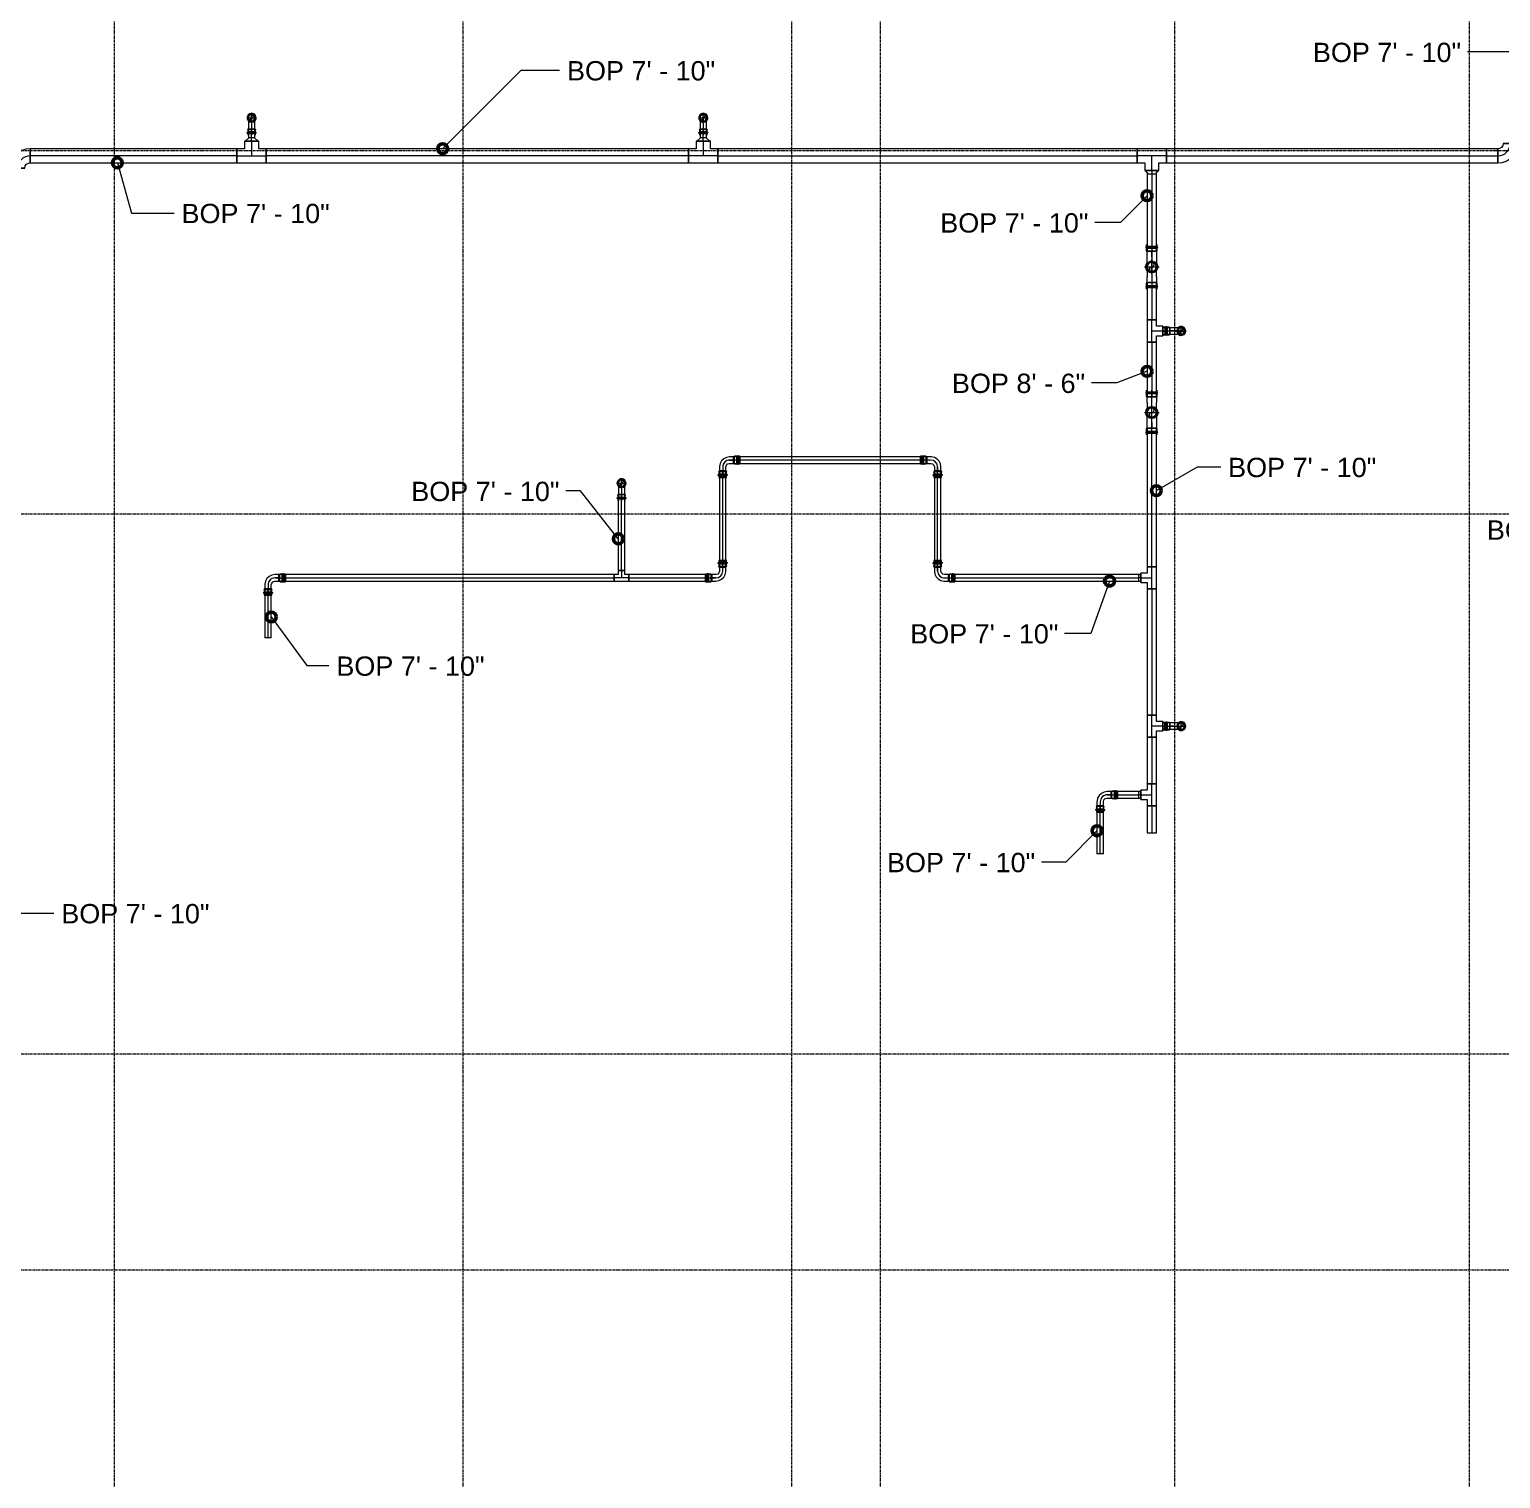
# Model space of a CAD drawing. Header units: inches. Extents: x -3679 to 241, y -496 to 1784.
# Drawn here: x -3029.3 to -2729.6, y 2.5 to 297.7 of the extents above; entities that cross this region are included whole.
import ezdxf

# ---------------------------------------------------------------- set-up
doc = ezdxf.new("R2010")
doc.units = ezdxf.units.IN
doc.header["$MEASUREMENT"] = 0
doc.linetypes.add('Grid Line', pattern=[0.875, 0.5, -0.125, 0.125, -0.125])
for name, color, linetype, lineweight in [('G-ANNO-DIMS', 251, 'Continuous', 9), ('P-PIPE', 1, 'Continuous', 9), ('P-PIPE-CNTR', 1, 'Continuous', 9), ('S-GRID', 8, 'Continuous', 9)]:
    doc.layers.add(name, color=color, linetype=linetype, lineweight=lineweight)
doc.styles.add('Arial', font='arial.ttf', dxfattribs={"height": 3.934132})

# ---------------------------------------------------------------- blocks, each defined once
blk = doc.blocks.new('Victaulic-VicPress316-Elbow 90-45deg Style P568_P571 - Standard-V2-FIFTH LEVEL')
at = {"layer": 'P-PIPE'}
for p, q in [((-1934.31, 162.63), (-1934.64, 162.63)), ((-1933.35, 162.52), (-1934.64, 162.52)), ((-1934.64, 161.86), (-1934.64, 161.86)), ((-1934.64, 161.86), (-1934.64, 161.86)), ((-1934.64, 161.86), (-1934.64, 161.86)), ((-1934.64, 161.86), (-1934.64, 161.86)), ((-1934.31, 161.86), (-1934.31, 161.86)), ((-1934.31, 161.86), (-1934.31, 161.86)), ((-1933.56, 162.63), (-1934.02, 162.63)), ((-1934.02, 161.86), (-1934.02, 161.86)), ((-1934.02, 161.86), (-1934.02, 161.86)), ((-1932.52, 162.52), (-1933.45, 162.52)), ((-1933.45, 162.52), (-1933.45, 161.86)), ((-1933.45, 161.86), (-1933.45, 162.52)), ((-1933.45, 161.86), (-1933.45, 161.21)), ((-1933.45, 161.21), (-1933.45, 161.86)), ((-1932.52, 161.86), (-1933.45, 161.86)), ((-1933.35, 161.86), (-1933.35, 161.86)), ((-1933.35, 161.86), (-1933.35, 161.86)), ((-1932.52, 161.86), (-1931.12, 161.86)), ((-1931.12, 161.86), (-1931.12, 161.86)), ((-1934.64, 161.21), (-1933.35, 161.21)), ((-1934.64, 161.1), (-1934.31, 161.1)), ((-1934.02, 161.1), (-1933.56, 161.1)), ((-1933.45, 161.21), (-1932.52, 161.21))]:
    blk.add_line(p, q, dxfattribs=at)
at = {"layer": 'P-PIPE', "flags": 128}
for points in [[(-1934.31, 162.63), (-1934.24, 162.75), (-1934.1, 162.76), (-1934.02, 162.65), (-1934.02, 162.63)], [(-1934.31, 162.63), (-1934.31, 162.54), (-1934.31, 162.29), (-1934.31, 161.93), (-1934.31, 161.86)], [(-1934.31, 161.86), (-1934.31, 162.23), (-1934.31, 162.51), (-1934.31, 162.63), (-1934.31, 162.63)], [(-1934.31, 161.1), (-1934.31, 161.19), (-1934.31, 161.44), (-1934.31, 161.8), (-1934.31, 161.86)], [(-1934.31, 161.86), (-1934.31, 161.5), (-1934.31, 161.22), (-1934.31, 161.1), (-1934.31, 161.1)], [(-1934.02, 162.63), (-1934.02, 162.54), (-1934.02, 162.29), (-1934.02, 161.93), (-1934.02, 161.86)], [(-1934.02, 161.86), (-1934.02, 162.23), (-1934.02, 162.51), (-1934.02, 162.63), (-1934.02, 162.63)], [(-1934.02, 161.1), (-1934.02, 161.19), (-1934.02, 161.44), (-1934.02, 161.8), (-1934.02, 161.86)], [(-1934.02, 161.86), (-1934.02, 161.5), (-1934.02, 161.22), (-1934.02, 161.1), (-1934.02, 161.1)], [(-1933.56, 162.63), (-1933.36, 162.54), (-1933.35, 162.52)], [(-1931.12, 162.52), (-1931.22, 162.52), (-1931.48, 162.52), (-1931.89, 162.52), (-1932.37, 162.52), (-1932.52, 162.52)], [(-1930.21, 161.86), (-1930.31, 162.26), (-1930.56, 162.58), (-1930.93, 162.76), (-1931.34, 162.75), (-1931.71, 162.56), (-1931.96, 162.24), (-1932.04, 161.86)], [(-1932.04, 161.86), (-1931.94, 161.47), (-1931.69, 161.15), (-1931.32, 160.97), (-1930.91, 160.98), (-1930.54, 161.17), (-1930.29, 161.49), (-1930.21, 161.86)], [(-1930.36, 161.86), (-1930.45, 162.23), (-1930.7, 162.51), (-1931.06, 162.63), (-1931.43, 162.57), (-1931.73, 162.34), (-1931.88, 162), (-1931.89, 161.86)], [(-1931.89, 161.86), (-1931.8, 161.5), (-1931.55, 161.22), (-1931.19, 161.1), (-1930.82, 161.16), (-1930.52, 161.39), (-1930.37, 161.73), (-1930.36, 161.86)], [(-1934.02, 161.1), (-1934.08, 160.98), (-1934.22, 160.97), (-1934.31, 161.08), (-1934.31, 161.1)], [(-1933.35, 161.21), (-1933.54, 161.1), (-1933.56, 161.1)], [(-1932.52, 161.21), (-1932.02, 161.21), (-1931.59, 161.21), (-1931.28, 161.21), (-1931.13, 161.21), (-1931.12, 161.21)]]:
    blk.add_lwpolyline(points, dxfattribs=at)
at = {"layer": 'P-PIPE'}
for radius, start, end in [(0.766, 0, 180), (0.766, 0, 180), (0.766, 0, 180), (0.766, 180, 0), (0.766, 180, 0), (0.766, 180, 0), (0.657, 0, 180), (0.657, 0, 180), (0.657, 90, 180), (0.658, 180, 0), (0.658, 180, 0), (0.657, 180, 270), (0.658, 0, 90), (0.658, 270, 0)]:
    blk.add_arc((-1931.12, 161.86), radius, start, end, dxfattribs=at)
blk = doc.blocks.new('Victaulic-VicPress316-Elbow 90-45deg Style P568_P571 - Standard-523083-FIFTH LEVEL')
at = {"layer": 'P-PIPE'}
for p, q in [((-0.77, 3.52), (-0.77, 3.18)), ((0.77, 3.52), (-0.77, 3.52)), ((-0.77, 3.52), (0.77, 3.52)), ((-0.77, 3.18), (0.77, 3.18)), ((0.77, 3.18), (-0.77, 3.18)), ((-0.66, 3.52), (-0.66, 2.22)), ((-0.66, 3.52), (0.66, 3.52)), ((0.66, 3.52), (-0.66, 3.52)), ((0.66, 2.22), (0.66, 3.52)), ((0.77, 3.18), (0.77, 3.52)), ((-3.18, 0.77), (-3.52, 0.77)), ((-3.52, 0.77), (-3.52, -0.77)), ((-3.52, -0.77), (-3.52, 0.77)), ((-2.22, 0.66), (-3.52, 0.66)), ((-3.52, -0.66), (-3.52, 0.66)), ((-3.52, 0.66), (-3.52, -0.66)), ((-3.18, -0.77), (-3.18, 0.77)), ((-3.18, 0.77), (-3.18, -0.77)), ((-2.44, 0.77), (-2.89, 0.77)), ((-2.89, -0.77), (-2.89, 0.77)), ((-2.89, 0.77), (-2.89, -0.77)), ((-1.39, 0.66), (-2.33, 0.66)), ((-2.33, 0), (-2.33, 0.66)), ((-2.33, 0.66), (-2.33, 0)), ((-2.22, -0.66), (-2.22, 0.66)), ((-2.22, 0.66), (-2.22, -0.66)), ((-0.77, 2.89), (-0.77, 2.44)), ((-0.77, 2.89), (0.77, 2.89)), ((0.77, 2.89), (-0.77, 2.89)), ((-0.66, 2.33), (-0.66, 1.39)), ((0, 2.33), (-0.66, 2.33)), ((-0.66, 2.33), (0, 2.33)), ((-0.66, 2.22), (0.66, 2.22)), ((0.66, 2.22), (-0.66, 2.22)), ((0, 2.33), (0.66, 2.33)), ((0.66, 2.33), (0, 2.33)), ((0, 1.39), (0, 2.33)), ((0.66, 1.39), (0.66, 2.33)), ((0.77, 2.44), (0.77, 2.89)), ((-3.52, -0.66), (-2.22, -0.66)), ((-3.52, -0.77), (-3.18, -0.77)), ((-2.89, -0.77), (-2.44, -0.77)), ((-2.33, 0), (-2.33, -0.66)), ((-2.33, -0.66), (-2.33, 0)), ((-1.39, 0), (-2.33, 0)), ((-2.33, -0.66), (-1.39, -0.66))]:
    blk.add_line(p, q, dxfattribs=at)
at = {"layer": 'P-PIPE', "flags": 128}
for points in [[(-0.77, 2.89), (-0.89, 2.96), (-0.9, 3.1), (-0.79, 3.18), (-0.77, 3.18)], [(0.77, 3.18), (0.67, 3.18), (0.42, 3.18), (0.07, 3.18), (-0.3, 3.18), (-0.6, 3.18), (-0.75, 3.18), (-0.77, 3.18)], [(-0.77, 3.18), (-0.67, 3.18), (-0.42, 3.18), (-0.07, 3.18), (0.3, 3.18), (0.6, 3.18), (0.75, 3.18), (0.77, 3.18)], [(0.77, 3.18), (0.89, 3.11), (0.9, 2.98), (0.79, 2.89), (0.77, 2.89)], [(-3.18, 0.77), (-3.11, 0.89), (-2.98, 0.9), (-2.89, 0.79), (-2.89, 0.77)], [(-3.18, 0.77), (-3.18, 0.67), (-3.18, 0.42), (-3.18, 0.07), (-3.18, -0.3), (-3.18, -0.6), (-3.18, -0.75), (-3.18, -0.77)], [(-3.18, -0.77), (-3.18, -0.67), (-3.18, -0.42), (-3.18, -0.07), (-3.18, 0.3), (-3.18, 0.6), (-3.18, 0.75), (-3.18, 0.77)], [(-2.89, -0.77), (-2.89, -0.67), (-2.89, -0.42), (-2.89, -0.07), (-2.89, 0.3), (-2.89, 0.6), (-2.89, 0.75), (-2.89, 0.77)], [(-2.89, 0.77), (-2.89, 0.67), (-2.89, 0.42), (-2.89, 0.07), (-2.89, -0.3), (-2.89, -0.6), (-2.89, -0.75), (-2.89, -0.77)], [(-2.44, 0.77), (-2.24, 0.68), (-2.22, 0.66)], [(-0.66, 1.39), (-0.75, 1.04), (-1, 0.77), (-1.35, 0.66), (-1.39, 0.66)], [(-1.39, -0.66), (-0.78, -0.56), (-0.23, -0.29), (0.22, 0.13), (0.53, 0.67), (0.65, 1.27), (0.66, 1.39)], [(-0.77, 2.89), (-0.67, 2.89), (-0.42, 2.89), (-0.07, 2.89), (0.3, 2.89), (0.6, 2.89), (0.75, 2.89), (0.77, 2.89)], [(0.77, 2.89), (0.67, 2.89), (0.42, 2.89), (0.07, 2.89), (-0.3, 2.89), (-0.6, 2.89), (-0.75, 2.89), (-0.77, 2.89)], [(-0.66, 2.22), (-0.77, 2.41), (-0.77, 2.44)], [(0.77, 2.44), (0.68, 2.24), (0.66, 2.22)], [(-2.89, -0.77), (-2.96, -0.89), (-3.1, -0.9), (-3.18, -0.79), (-3.18, -0.77)], [(-2.22, -0.66), (-2.41, -0.77), (-2.44, -0.77)]]:
    blk.add_lwpolyline(points, dxfattribs=at)
at = {"layer": 'P-PIPE'}
blk.add_arc((-1.39, 1.39), 1.39, 270, 0, dxfattribs=at)
blk = doc.blocks.new('Victaulic-VicPress316-Elbow 90-45deg Style P568_P571 - Standard-V1-FIFTH LEVEL')
at = {"layer": 'P-PIPE'}
for p, q in [((-2327.12, 161.86), (-2327.12, 161.86)), ((-2327.12, 161.86), (-2325.73, 161.86)), ((-2324.79, 162.52), (-2325.73, 162.52)), ((-2325.73, 161.86), (-2324.79, 161.86)), ((-2323.6, 162.52), (-2324.9, 162.52)), ((-2324.9, 161.86), (-2324.9, 161.86)), ((-2324.9, 161.86), (-2324.9, 161.86)), ((-2324.79, 162.52), (-2324.79, 161.86)), ((-2324.79, 161.86), (-2324.79, 162.52)), ((-2324.79, 161.86), (-2324.79, 161.21)), ((-2324.79, 161.21), (-2324.79, 161.86)), ((-2324.23, 162.63), (-2324.69, 162.63)), ((-2324.23, 161.86), (-2324.23, 161.86)), ((-2324.23, 161.86), (-2324.23, 161.86)), ((-2323.6, 162.63), (-2323.94, 162.63)), ((-2323.94, 161.86), (-2323.94, 161.86)), ((-2323.94, 161.86), (-2323.94, 161.86)), ((-2323.6, 161.86), (-2323.6, 161.86)), ((-2323.6, 161.86), (-2323.6, 161.86)), ((-2323.6, 161.86), (-2323.6, 161.86)), ((-2323.6, 161.86), (-2323.6, 161.86)), ((-2325.73, 161.21), (-2324.79, 161.21)), ((-2324.9, 161.21), (-2323.6, 161.21)), ((-2324.69, 161.1), (-2324.23, 161.1)), ((-2323.94, 161.1), (-2323.6, 161.1))]:
    blk.add_line(p, q, dxfattribs=at)
at = {"layer": 'P-PIPE', "flags": 128}
for points in [[(-2326.21, 161.86), (-2326.31, 162.26), (-2326.56, 162.58), (-2326.93, 162.76), (-2327.34, 162.75), (-2327.71, 162.56), (-2327.96, 162.24), (-2328.04, 161.86)], [(-2328.04, 161.86), (-2327.94, 161.47), (-2327.69, 161.15), (-2327.32, 160.97), (-2326.91, 160.98), (-2326.54, 161.17), (-2326.29, 161.49), (-2326.21, 161.86)], [(-2326.36, 161.86), (-2326.45, 162.23), (-2326.7, 162.51), (-2327.06, 162.63), (-2327.43, 162.57), (-2327.73, 162.34), (-2327.88, 162), (-2327.89, 161.86)], [(-2327.89, 161.86), (-2327.8, 161.5), (-2327.55, 161.22), (-2327.19, 161.1), (-2326.82, 161.16), (-2326.52, 161.39), (-2326.37, 161.73), (-2326.36, 161.86)], [(-2325.73, 162.52), (-2326.23, 162.52), (-2326.66, 162.52), (-2326.97, 162.52), (-2327.12, 162.52), (-2327.12, 162.52)], [(-2324.9, 162.52), (-2324.71, 162.63), (-2324.69, 162.63)], [(-2324.23, 162.63), (-2324.17, 162.75), (-2324.03, 162.76), (-2323.94, 162.65), (-2323.94, 162.63)], [(-2324.23, 162.63), (-2324.23, 162.54), (-2324.23, 162.29), (-2324.23, 161.93), (-2324.23, 161.86)], [(-2324.23, 161.86), (-2324.23, 162.23), (-2324.23, 162.51), (-2324.23, 162.63), (-2324.23, 162.63)], [(-2324.23, 161.1), (-2324.23, 161.19), (-2324.23, 161.44), (-2324.23, 161.8), (-2324.23, 161.86)], [(-2324.23, 161.86), (-2324.23, 161.5), (-2324.23, 161.22), (-2324.23, 161.1), (-2324.23, 161.1)], [(-2323.94, 162.63), (-2323.94, 162.54), (-2323.94, 162.29), (-2323.94, 161.93), (-2323.94, 161.86)], [(-2323.94, 161.86), (-2323.94, 162.23), (-2323.94, 162.51), (-2323.94, 162.63), (-2323.94, 162.63)], [(-2323.94, 161.1), (-2323.94, 161.19), (-2323.94, 161.44), (-2323.94, 161.8), (-2323.94, 161.86)], [(-2323.94, 161.86), (-2323.94, 161.5), (-2323.94, 161.22), (-2323.94, 161.1), (-2323.94, 161.1)], [(-2327.12, 161.21), (-2327.03, 161.21), (-2326.77, 161.21), (-2326.36, 161.21), (-2325.88, 161.21), (-2325.73, 161.21)], [(-2324.69, 161.1), (-2324.89, 161.19), (-2324.9, 161.21)], [(-2323.94, 161.1), (-2324.01, 160.98), (-2324.15, 160.97), (-2324.23, 161.08), (-2324.23, 161.1)]]:
    blk.add_lwpolyline(points, dxfattribs=at)
at = {"layer": 'P-PIPE'}
for radius, start, end in [(0.767, 0, 180), (0.767, 0, 180), (0.767, 0, 180), (0.767, 180, 360), (0.767, 180, 0), (0.767, 180, 0), (0.657, 360, 180), (0.657, 0, 180), (0.657, 90, 180), (0.658, 180, 0), (0.658, 180, 0), (0.657, 180, 270), (0.658, 0, 90), (0.658, 270, 0)]:
    blk.add_arc((-2327.12, 161.86), radius, start, end, dxfattribs=at)
blk = doc.blocks.new('Elbow - Welded - Generic - Standard-1127339-FIFTH LEVEL')
at = {"layer": 'P-PIPE'}
for p, q in [((-2.52, -1.44), (-2.52, 1.44)), ((-2.52, 1.44), (-2.52, -1.44)), ((1.44, 2.52), (-1.44, 2.52)), ((-1.44, 2.52), (1.44, 2.52))]:
    blk.add_line(p, q, dxfattribs=at)
at = {"layer": 'P-PIPE', "flags": 128}
for points in [[(-1.44, 2.52), (-1.53, 2.08), (-1.79, 1.72), (-2.18, 1.49), (-2.52, 1.44)], [(-2.52, -1.44), (-1.67, -1.34), (-0.85, -1.07), (-0.12, -0.62), (0.51, -0.03), (0.99, 0.68), (1.3, 1.48), (1.43, 2.33), (1.44, 2.52)]]:
    blk.add_lwpolyline(points, dxfattribs=at)
blk = doc.blocks.new('Victaulic-VicPress316-Elbow 90-45deg Style P568_P571 - Standard-V10-FIFTH LEVEL')
at = {"layer": 'P-PIPE'}
for p, q in [((-3076, 591), (-3076, 591)), ((-3073.99, 591), (-3076, 591)), ((-3072.82, 591.95), (-3073.99, 591.95)), ((-3073.99, 591), (-3072.82, 591)), ((-3071.45, 591.95), (-3072.93, 591.95)), ((-3072.93, 591), (-3072.93, 591)), ((-3072.93, 591), (-3072.93, 591)), ((-3072.82, 591), (-3072.82, 591.95)), ((-3072.82, 591.95), (-3072.82, 591)), ((-3072.82, 590.05), (-3072.82, 591)), ((-3072.82, 591), (-3072.82, 590.05)), ((-3072.16, 592.06), (-3072.71, 592.06)), ((-3072.16, 591), (-3072.16, 591)), ((-3072.16, 591), (-3072.16, 591)), ((-3071.45, 592.06), (-3071.83, 592.06)), ((-3071.83, 591), (-3071.83, 591)), ((-3071.83, 591), (-3071.83, 591)), ((-3071.45, 591), (-3071.45, 591)), ((-3071.45, 591), (-3071.45, 591)), ((-3071.45, 591), (-3071.45, 591)), ((-3071.45, 591), (-3071.45, 591)), ((-3073.99, 590.05), (-3072.82, 590.05)), ((-3072.93, 590.05), (-3071.45, 590.05)), ((-3072.71, 589.94), (-3072.16, 589.94)), ((-3071.83, 589.94), (-3071.45, 589.94))]:
    blk.add_line(p, q, dxfattribs=at)
at = {"layer": 'P-PIPE', "flags": 128}
for points in [[(-3074.78, 591), (-3074.87, 591.47), (-3075.14, 591.86), (-3075.53, 592.13), (-3076, 592.22), (-3076.46, 592.13), (-3076.86, 591.87), (-3077.13, 591.48), (-3077.23, 591.01), (-3077.23, 591)], [(-3077.23, 591), (-3077.13, 590.53), (-3076.87, 590.14), (-3076.48, 589.87), (-3076.01, 589.78), (-3075.54, 589.87), (-3075.14, 590.13), (-3074.88, 590.52), (-3074.78, 590.99), (-3074.78, 591)], [(-3074.94, 591), (-3075.04, 591.43), (-3075.3, 591.79), (-3075.68, 592.01), (-3076.12, 592.05), (-3076.54, 591.91), (-3076.87, 591.61), (-3077.04, 591.21), (-3077.06, 591)], [(-3077.06, 591), (-3076.97, 590.57), (-3076.71, 590.21), (-3076.32, 589.99), (-3075.88, 589.95), (-3075.46, 590.09), (-3075.14, 590.39), (-3074.96, 590.79), (-3074.94, 591)], [(-3073.99, 591.95), (-3074.59, 591.95), (-3075.14, 591.95), (-3075.59, 591.95), (-3075.88, 591.95), (-3076, 591.95), (-3076, 591.95)], [(-3072.93, 591.95), (-3072.74, 592.06), (-3072.71, 592.06)], [(-3072.16, 592.06), (-3072.08, 592.2), (-3071.92, 592.21), (-3071.83, 592.08), (-3071.83, 592.06)], [(-3072.16, 592.06), (-3072.16, 591.97), (-3072.16, 591.71), (-3072.16, 591.32), (-3072.16, 591)], [(-3072.16, 591), (-3072.16, 591.43), (-3072.16, 591.79), (-3072.16, 592.01), (-3072.16, 592.06)], [(-3072.16, 589.94), (-3072.16, 590.03), (-3072.16, 590.29), (-3072.16, 590.68), (-3072.16, 591)], [(-3072.16, 591), (-3072.16, 590.57), (-3072.16, 590.21), (-3072.16, 589.99), (-3072.16, 589.94)], [(-3071.83, 592.06), (-3071.83, 591.97), (-3071.83, 591.71), (-3071.83, 591.32), (-3071.83, 591)], [(-3071.83, 591), (-3071.83, 591.43), (-3071.83, 591.79), (-3071.83, 592.01), (-3071.83, 592.06)], [(-3071.83, 589.94), (-3071.83, 590.03), (-3071.83, 590.29), (-3071.83, 590.68), (-3071.83, 591)], [(-3071.83, 591), (-3071.83, 590.57), (-3071.83, 590.21), (-3071.83, 589.99), (-3071.83, 589.94)], [(-3076, 590.05), (-3075.91, 590.05), (-3075.64, 590.05), (-3075.22, 590.05), (-3074.68, 590.05), (-3074.08, 590.05), (-3073.99, 590.05)], [(-3072.71, 589.94), (-3072.92, 590.03), (-3072.93, 590.05)], [(-3071.83, 589.94), (-3071.9, 589.8), (-3072.06, 589.79), (-3072.16, 589.92), (-3072.16, 589.94)]]:
    blk.add_lwpolyline(points, dxfattribs=at)
at = {"layer": 'P-PIPE'}
for radius, start, end in [(1.06, 0, 180), (1.06, 0, 180), (1.06, 0, 180), (1.06, 180, 0), (1.06, 180, 0), (1.06, 180, 0), (0.95, 0, 180), (0.95, 0, 180), (0.95, 90, 180), (0.95, 180, 0), (0.95, 180, 0), (0.95, 180, 270), (0.95, 0, 90), (0.95, 270, 0)]:
    blk.add_arc((-3076, 591), radius, start, end, dxfattribs=at)
blk = doc.blocks.new('Victaulic-VicPress316-Elbow 90-45deg Style P568_P571 - Standard-V11-FIFTH LEVEL')
at = {"layer": 'P-PIPE'}
for p, q in [((-3077.06, 595.55), (-3077.06, 595.17)), ((-3077.06, 594.85), (-3077.06, 594.29)), ((-3076.95, 595.55), (-3076.95, 594.07)), ((-3076.95, 594.18), (-3076.95, 593.02)), ((-3076, 594.18), (-3076.95, 594.18)), ((-3076.95, 594.18), (-3076, 594.18)), ((-3076, 595.55), (-3076, 595.55)), ((-3076, 595.55), (-3076, 595.55)), ((-3076, 595.55), (-3076, 595.55)), ((-3076, 595.55), (-3076, 595.55)), ((-3076, 595.17), (-3076, 595.17)), ((-3076, 595.17), (-3076, 595.17)), ((-3076, 594.85), (-3076, 594.85)), ((-3076, 594.85), (-3076, 594.85)), ((-3075.05, 594.18), (-3076, 594.18)), ((-3076, 594.18), (-3075.05, 594.18)), ((-3076, 593.02), (-3076, 594.18)), ((-3076, 594.07), (-3076, 594.07)), ((-3076, 594.07), (-3076, 594.07)), ((-3075.05, 594.07), (-3075.05, 595.55)), ((-3075.05, 593.02), (-3075.05, 594.18)), ((-3074.94, 595.17), (-3074.94, 595.55)), ((-3074.94, 594.29), (-3074.94, 594.85)), ((-3076, 591), (-3076, 593.02)), ((-3076, 591), (-3076, 591))]:
    blk.add_line(p, q, dxfattribs=at)
at = {"layer": 'P-PIPE', "flags": 128}
for points in [[(-3077.06, 594.85), (-3077.2, 594.92), (-3077.21, 595.08), (-3077.09, 595.17), (-3077.06, 595.17)], [(-3077.06, 595.17), (-3076.97, 595.17), (-3076.71, 595.17), (-3076.32, 595.17), (-3076, 595.17)], [(-3076, 595.17), (-3076.44, 595.17), (-3076.79, 595.17), (-3077.01, 595.17), (-3077.06, 595.17)], [(-3077.06, 594.85), (-3076.97, 594.85), (-3076.71, 594.85), (-3076.32, 594.85), (-3076, 594.85)], [(-3076, 594.85), (-3076.44, 594.85), (-3076.79, 594.85), (-3077.01, 594.85), (-3077.06, 594.85)], [(-3076.95, 594.07), (-3077.06, 594.26), (-3077.06, 594.29)], [(-3074.94, 595.17), (-3075.04, 595.17), (-3075.3, 595.17), (-3075.68, 595.17), (-3076, 595.17)], [(-3076, 595.17), (-3075.57, 595.17), (-3075.21, 595.17), (-3074.99, 595.17), (-3074.94, 595.17)], [(-3074.94, 594.85), (-3075.04, 594.85), (-3075.3, 594.85), (-3075.68, 594.85), (-3076, 594.85)], [(-3076, 594.85), (-3075.57, 594.85), (-3075.21, 594.85), (-3074.99, 594.85), (-3074.94, 594.85)], [(-3074.94, 594.29), (-3075.03, 594.09), (-3075.05, 594.07)], [(-3074.94, 595.17), (-3074.81, 595.1), (-3074.79, 594.94), (-3074.92, 594.85), (-3074.94, 594.85)], [(-3076, 592.22), (-3076.47, 592.13), (-3076.87, 591.87), (-3077.13, 591.47), (-3077.23, 591.01), (-3077.14, 590.54), (-3076.87, 590.14), (-3076.48, 589.87), (-3076.02, 589.78), (-3076, 589.78)], [(-3076.95, 591), (-3076.95, 591.09), (-3076.95, 591.36), (-3076.95, 591.79), (-3076.95, 592.32), (-3076.95, 592.92), (-3076.95, 593.02)], [(-3076.95, 591), (-3076.86, 591.41), (-3076.6, 591.74), (-3076.23, 591.92), (-3076, 591.95)], [(-3076, 590.05), (-3076.41, 590.14), (-3076.74, 590.4), (-3076.93, 590.78), (-3076.95, 591)], [(-3076, 589.78), (-3075.54, 589.87), (-3075.14, 590.13), (-3074.87, 590.53), (-3074.78, 590.99), (-3074.87, 591.46), (-3075.13, 591.86), (-3075.53, 592.13), (-3075.99, 592.22), (-3076, 592.22)], [(-3076, 591.95), (-3075.59, 591.86), (-3075.27, 591.6), (-3075.08, 591.22), (-3075.05, 591)], [(-3075.05, 591), (-3075.15, 590.59), (-3075.4, 590.26), (-3075.78, 590.08), (-3076, 590.05)], [(-3075.05, 593.02), (-3075.05, 592.41), (-3075.05, 591.86), (-3075.05, 591.42), (-3075.05, 591.12), (-3075.05, 591), (-3075.05, 591)]]:
    blk.add_lwpolyline(points, dxfattribs=at)
at = {"layer": 'P-PIPE'}
for radius, start, end in [(1.06, 90, 270), (1.06, 90, 270), (1.06, 90, 270), (0.95, 90, 270), (0.95, 90, 270), (0.95, 90, 180), (0.95, 180, 270), (1.06, 270, 90), (1.06, 270, 90), (1.06, 270, 90), (0.95, 270, 90), (0.95, 270, 90), (0.95, 0, 90), (0.95, 270, 0)]:
    blk.add_arc((-3076, 591), radius, start, end, dxfattribs=at)

msp = doc.modelspace()

# ---------------------------------------------------------------- linework, layer by layer
at = {"layer": 'G-ANNO-DIMS'}
for p, q in [((-2724.84, 293.16), (-2736.36, 293.16)), ((-2945.1, 273.44), (-2929.12, 289.42)), ((-2929.12, 289.42), (-2921.26, 289.42)), ((-3011.35, 270.56), (-3008.46, 260.34)), ((-2801.6, 263.86), (-2807.04, 258.42)), ((-3008.46, 260.34), (-2999.78, 260.34)), ((-2807.04, 258.42), (-2812.27, 258.42)), ((-2801.6, 228.09), (-2807.75, 225.74)), ((-2807.75, 225.74), (-2812.93, 225.74)), ((-2799.7, 203.79), (-2791.36, 208.6)), ((-2791.36, 208.6), (-2786.6, 208.6)), ((-2917.01, 203.72), (-2920.02, 203.72)), ((-2909.31, 193.96), (-2917.01, 203.72)), ((-2809.25, 185.34), (-2813.03, 174.7)), ((-2979.99, 178.04), (-2972.75, 168.12)), ((-2813.03, 174.7), (-2818.39, 174.7)), ((-2972.75, 168.12), (-2968.24, 168.12)), ((-2811.81, 134.48), (-2818.18, 128.11)), ((-2818.18, 128.11), (-2823.12, 128.11)), ((-3033.21, 117.69), (-3024.27, 117.69))]:
    msp.add_line(p, q, dxfattribs=at)
at = {"layer": 'G-ANNO-DIMS', "lineweight": 50}
for centre in [(-2945.1, 273.44), (-3011.35, 270.56), (-2801.6, 263.86), (-2801.6, 228.09), (-2799.7, 203.79), (-2909.31, 193.96), (-2809.25, 185.34), (-2979.99, 178.04), (-2811.81, 134.48)]:
    msp.add_circle(centre, 1, dxfattribs=at)
at = {"layer": 'P-PIPE'}
for p, q in [((-2984.66, 277.41), (-2984.66, 275.65)), ((-2983.34, 277.41), (-2984.66, 277.41)), ((-2983.34, 275.65), (-2983.34, 277.41)), ((-2892.66, 277.41), (-2892.66, 275.65)), ((-2891.34, 277.41), (-2892.66, 277.41)), ((-2891.34, 275.65), (-2891.34, 277.41)), ((-2986.99, 273.44), (-3029.11, 273.44)), ((-3029.11, 273.44), (-3029.11, 270.56)), ((-2986.99, 273.44), (-2986.99, 270.56)), ((-2985.44, 273.44), (-2986.99, 273.44)), ((-2986.99, 273.44), (-2986.99, 270.56)), ((-2986.99, 270.56), (-2986.99, 273.44)), ((-2985.44, 274.99), (-2985.44, 273.44)), ((-2985.44, 274.99), (-2982.56, 274.99)), ((-2982.56, 274.99), (-2985.44, 274.99)), ((-2984.56, 275.65), (-2985.31, 274.99)), ((-2983.34, 275.65), (-2984.66, 275.65)), ((-2982.69, 274.99), (-2983.44, 275.65)), ((-2982.56, 273.44), (-2982.56, 274.99)), ((-2981.01, 273.44), (-2982.56, 273.44)), ((-2981.01, 273.44), (-2981.01, 270.56)), ((-2981.01, 270.56), (-2981.01, 273.44)), ((-2894.99, 273.44), (-2981.01, 273.44)), ((-2981.01, 273.44), (-2981.01, 270.56)), ((-2893.44, 273.44), (-2894.99, 273.44)), ((-2894.99, 273.44), (-2894.99, 270.56)), ((-2894.99, 270.56), (-2894.99, 273.44)), ((-2894.99, 273.44), (-2894.99, 270.56)), ((-2893.44, 274.99), (-2893.44, 273.44)), ((-2890.56, 274.99), (-2893.44, 274.99)), ((-2893.44, 274.99), (-2890.56, 274.99)), ((-2892.56, 275.65), (-2893.31, 274.99)), ((-2891.34, 275.65), (-2892.66, 275.65)), ((-2890.69, 274.99), (-2891.44, 275.65)), ((-2890.56, 273.44), (-2890.56, 274.99)), ((-2889.01, 273.44), (-2890.56, 273.44)), ((-2803.64, 273.44), (-2889.01, 273.44)), ((-2889.01, 270.56), (-2889.01, 273.44)), ((-2889.01, 273.44), (-2889.01, 270.56)), ((-2889.01, 270.56), (-2889.01, 273.44)), ((-2797.66, 273.44), (-2803.64, 273.44)), ((-2803.64, 270.56), (-2803.64, 273.44)), ((-2803.64, 273.44), (-2803.64, 270.56)), ((-2803.64, 270.56), (-2803.64, 273.44)), ((-2797.66, 270.56), (-2797.66, 273.44)), ((-2797.66, 273.44), (-2797.66, 270.56)), ((-2730.14, 273.44), (-2797.66, 273.44)), ((-2797.66, 270.56), (-2797.66, 273.44)), ((-2730.14, 270.56), (-2730.14, 273.44)), ((-3029.11, 270.56), (-2986.99, 270.56)), ((-2986.99, 270.56), (-2981.01, 270.56)), ((-2981.01, 270.56), (-2894.99, 270.56)), ((-2894.99, 270.56), (-2889.01, 270.56)), ((-2889.01, 270.56), (-2803.64, 270.56)), ((-2803.64, 270.56), (-2802.09, 270.56)), ((-2802.09, 270.56), (-2802.09, 269.01)), ((-2799.21, 270.56), (-2797.66, 270.56)), ((-2799.21, 269.01), (-2799.21, 270.56)), ((-2797.66, 270.56), (-2730.14, 270.56)), ((-2799.21, 269.01), (-2802.09, 269.01)), ((-2802.09, 269.01), (-2799.21, 269.01)), ((-2801.96, 269.01), (-2801.46, 268.35)), ((-2801.6, 268.35), (-2801.6, 252.54)), ((-2801.6, 268.35), (-2799.7, 268.35)), ((-2799.84, 268.35), (-2799.34, 269.01)), ((-2799.7, 252.54), (-2799.7, 268.35)), ((-2801.6, 252.54), (-2799.7, 252.54)), ((-2801.6, 246.18), (-2801.6, 238.55)), ((-2801.6, 246.18), (-2799.7, 246.18)), ((-2799.7, 238.55), (-2799.7, 246.18)), ((-2801.6, 238.55), (-2801.6, 234.06)), ((-2799.7, 238.55), (-2801.6, 238.55)), ((-2801.6, 238.55), (-2799.7, 238.55)), ((-2801.6, 238.55), (-2799.7, 238.55)), ((-2799.7, 237.26), (-2799.7, 238.55)), ((-2798.41, 237.26), (-2799.7, 237.26)), ((-2798.41, 235.35), (-2798.41, 237.26)), ((-2798.41, 237.26), (-2798.41, 235.35)), ((-2798, 236.87), (-2798.41, 237.12)), ((-2796.98, 236.96), (-2798, 236.96)), ((-2798, 236.96), (-2798, 235.65)), ((-2796.98, 236.96), (-2796.98, 235.65)), ((-2801.6, 234.06), (-2801.6, 222.87)), ((-2801.6, 234.06), (-2799.7, 234.06)), ((-2799.7, 234.06), (-2801.6, 234.06)), ((-2801.6, 234.06), (-2799.7, 234.06)), ((-2799.7, 234.06), (-2799.7, 235.35)), ((-2799.7, 235.35), (-2798.41, 235.35)), ((-2799.7, 222.87), (-2799.7, 234.06)), ((-2798.41, 235.49), (-2798, 235.74)), ((-2798, 235.65), (-2796.98, 235.65)), ((-2801.6, 222.87), (-2799.7, 222.87)), ((-2801.6, 216.51), (-2801.6, 188.24)), ((-2799.7, 216.51), (-2801.6, 216.51)), ((-2799.7, 188.24), (-2799.7, 216.51)), ((-2846.59, 210.66), (-2885.72, 210.66)), ((-2885.72, 210.66), (-2885.72, 209.34)), ((-2846.59, 210.66), (-2846.59, 209.34)), ((-2888.7, 207.67), (-2888.7, 188.33)), ((-2887.39, 207.67), (-2888.7, 207.67)), ((-2887.39, 188.33), (-2887.39, 207.67)), ((-2885.72, 209.34), (-2846.59, 209.34)), ((-2844.92, 207.67), (-2844.92, 188.33)), ((-2843.6, 207.67), (-2844.92, 207.67)), ((-2843.6, 188.33), (-2843.6, 207.67)), ((-2909.31, 202.97), (-2909.31, 187.5)), ((-2907.99, 202.97), (-2909.31, 202.97)), ((-2907.99, 187.5), (-2907.99, 202.97)), ((-2910.15, 186.66), (-2978.32, 186.66)), ((-2978.32, 185.34), (-2978.32, 186.66)), ((-2909.31, 186.66), (-2910.15, 186.66)), ((-2910.15, 186.66), (-2910.15, 185.34)), ((-2910.15, 185.34), (-2910.15, 186.66)), ((-2910.15, 185.34), (-2910.15, 186.66)), ((-2909.31, 187.5), (-2909.31, 186.66)), ((-2907.99, 187.5), (-2909.31, 187.5)), ((-2909.31, 187.5), (-2907.99, 187.5)), ((-2907.99, 187.5), (-2909.31, 187.5)), ((-2907.99, 186.66), (-2907.99, 187.5)), ((-2907.15, 186.66), (-2907.99, 186.66)), ((-2907.15, 186.66), (-2907.15, 185.34)), ((-2907.15, 185.34), (-2907.15, 186.66)), ((-2890.38, 186.66), (-2907.15, 186.66)), ((-2907.15, 185.34), (-2907.15, 186.66)), ((-2890.38, 185.34), (-2890.38, 186.66)), ((-2887.39, 188.33), (-2888.7, 188.33)), ((-2843.6, 188.33), (-2844.92, 188.33)), ((-2803.3, 186.66), (-2841.93, 186.66)), ((-2841.93, 185.34), (-2841.93, 186.66)), ((-2802.89, 186.81), (-2803.3, 186.56)), ((-2803.3, 185.34), (-2803.3, 186.66)), ((-2801.6, 186.95), (-2802.89, 186.95)), ((-2802.89, 185.05), (-2802.89, 186.95)), ((-2802.89, 186.95), (-2802.89, 185.05)), ((-2801.6, 188.24), (-2801.6, 186.95)), ((-2801.6, 188.24), (-2799.7, 188.24)), ((-2799.7, 188.24), (-2801.6, 188.24)), ((-2799.7, 188.24), (-2801.6, 188.24)), ((-2799.7, 183.76), (-2799.7, 188.24)), ((-2981.31, 183.67), (-2981.31, 173.8)), ((-2979.99, 183.67), (-2981.31, 183.67)), ((-2979.99, 173.8), (-2979.99, 183.67)), ((-2978.32, 185.34), (-2910.15, 185.34)), ((-2910.15, 185.34), (-2907.15, 185.34)), ((-2907.15, 185.34), (-2890.38, 185.34)), ((-2841.93, 185.34), (-2803.3, 185.34)), ((-2803.3, 185.44), (-2802.89, 185.19)), ((-2802.89, 185.05), (-2801.6, 185.05)), ((-2801.6, 185.05), (-2801.6, 183.76)), ((-2801.6, 183.76), (-2801.6, 158.05)), ((-2801.6, 183.76), (-2799.7, 183.76)), ((-2801.6, 183.76), (-2799.7, 183.76)), ((-2799.7, 183.76), (-2801.6, 183.76)), ((-2799.7, 158.05), (-2799.7, 183.76)), ((-2979.99, 173.8), (-2981.31, 173.8)), ((-2801.6, 158.05), (-2799.7, 158.05)), ((-2801.6, 158.05), (-2801.6, 153.56)), ((-2799.7, 158.05), (-2801.6, 158.05)), ((-2801.6, 158.05), (-2799.7, 158.05)), ((-2799.7, 156.76), (-2799.7, 158.05)), ((-2798.41, 156.76), (-2799.7, 156.76)), ((-2798.41, 154.85), (-2798.41, 156.76)), ((-2798.41, 156.76), (-2798.41, 154.85)), ((-2798, 156.37), (-2798.41, 156.62)), ((-2796.98, 156.46), (-2798, 156.46)), ((-2798, 155.15), (-2798, 156.46)), ((-2796.98, 155.15), (-2796.98, 156.46)), ((-2799.7, 153.56), (-2801.6, 153.56)), ((-2801.6, 153.56), (-2799.7, 153.56)), ((-2801.6, 153.56), (-2801.6, 144.05)), ((-2801.6, 153.56), (-2799.7, 153.56)), ((-2799.7, 153.56), (-2799.7, 154.85)), ((-2799.7, 154.85), (-2798.41, 154.85)), ((-2799.7, 144.05), (-2799.7, 153.56)), ((-2798.41, 154.99), (-2798, 155.24)), ((-2798, 155.15), (-2796.98, 155.15)), ((-2801.6, 144.05), (-2801.6, 142.76)), ((-2801.6, 144.05), (-2799.7, 144.05)), ((-2799.7, 144.05), (-2801.6, 144.05)), ((-2801.6, 144.05), (-2799.7, 144.05)), ((-2799.7, 139.56), (-2799.7, 144.05)), ((-2803.3, 142.46), (-2808.82, 142.46)), ((-2808.82, 141.15), (-2808.82, 142.46)), ((-2808.82, 141.15), (-2803.3, 141.15)), ((-2802.89, 142.62), (-2803.3, 142.37)), ((-2803.3, 141.15), (-2803.3, 142.46)), ((-2803.3, 141.24), (-2802.89, 140.99)), ((-2801.6, 142.76), (-2802.89, 142.76)), ((-2802.89, 140.85), (-2802.89, 142.76)), ((-2802.89, 142.76), (-2802.89, 140.85)), ((-2802.89, 140.85), (-2801.6, 140.85)), ((-2801.6, 140.85), (-2801.6, 139.56)), ((-2811.81, 139.47), (-2811.81, 129.8)), ((-2810.49, 139.47), (-2811.81, 139.47)), ((-2810.49, 129.8), (-2810.49, 139.47)), ((-2801.6, 139.56), (-2801.6, 134.06)), ((-2801.6, 139.56), (-2799.7, 139.56)), ((-2801.6, 139.56), (-2799.7, 139.56)), ((-2799.7, 139.56), (-2801.6, 139.56)), ((-2799.7, 134.06), (-2799.7, 139.56)), ((-2801.6, 134.06), (-2799.7, 134.06)), ((-2810.49, 129.8), (-2811.81, 129.8))]:
    msp.add_line(p, q, dxfattribs=at)
for centre, radius, start, end in [((-2984, 279.74), 0.658, 0, 180), ((-2984, 279.74), 0.657, 180, 0), ((-2984, 279.41), 0.329, 90, 270), ((-2984, 280.07), 0.329, 270, 90), ((-2892, 279.74), 0.657, 0, 180), ((-2892, 279.74), 0.657, 180, 0), ((-2892, 279.41), 0.329, 90, 270), ((-2892, 280.07), 0.329, 270, 90), ((-2800.65, 249.36), 0.95, 0, 180), ((-2800.65, 249.36), 0.95, 180, 0), ((-2800.65, 248.88), 0.475, 90, 270), ((-2800.65, 249.83), 0.475, 270, 90), ((-2794.65, 236.3), 0.657, 0, 180), ((-2794.65, 236.63), 0.329, 270, 90), ((-2794.65, 236.3), 0.657, 180, 0), ((-2794.65, 235.98), 0.329, 90, 270), ((-2800.65, 219.69), 0.95, 0, 180), ((-2800.65, 219.69), 0.95, 180, 0), ((-2800.65, 219.22), 0.475, 90, 270), ((-2800.65, 220.17), 0.475, 270, 90), ((-2908.65, 205.3), 0.658, 0, 180), ((-2908.65, 205.3), 0.657, 180, 0), ((-2908.65, 204.98), 0.329, 90, 270), ((-2908.65, 205.63), 0.329, 270, 90), ((-2794.65, 155.8), 0.657, 0, 180), ((-2794.65, 156.13), 0.329, 270, 90), ((-2794.65, 155.8), 0.657, 180, 0), ((-2794.65, 155.48), 0.329, 90, 270)]:
    msp.add_arc(centre, radius, start, end, dxfattribs=at)
at = {"layer": 'P-PIPE-CNTR'}
for p, q in [((-2985, 279.74), (-2983, 279.74)), ((-2984, 278.74), (-2984, 280.74)), ((-2984, 279.74), (-2984, 278.35)), ((-2893, 279.74), (-2891, 279.74)), ((-2892, 278.74), (-2892, 280.74)), ((-2892, 279.74), (-2892, 278.35)), ((-2984, 278.35), (-2984, 277.41)), ((-2984, 278.35), (-2984, 276.22)), ((-2984, 275.65), (-2984, 277.41)), ((-2984, 275.65), (-2984, 277.41)), ((-2892, 278.35), (-2892, 277.41)), ((-2892, 278.35), (-2892, 276.22)), ((-2892, 275.65), (-2892, 277.41)), ((-2892, 275.65), (-2892, 277.41)), ((-2984, 274.99), (-2984, 275.65)), ((-2984, 274.99), (-2984, 272)), ((-2892, 274.99), (-2892, 275.65)), ((-2892, 274.99), (-2892, 272)), ((-2986.99, 272), (-3029.11, 272)), ((-2986.99, 272), (-3029.11, 272)), ((-2986.99, 272), (-2981.01, 272)), ((-2894.99, 272), (-2981.01, 272)), ((-2894.99, 272), (-2981.01, 272)), ((-2889.01, 272), (-2894.99, 272)), ((-2889.01, 272), (-2803.64, 272)), ((-2889.01, 272), (-2803.64, 272)), ((-2797.66, 272), (-2803.64, 272)), ((-2800.65, 269.01), (-2800.65, 272)), ((-2797.66, 272), (-2730.14, 272)), ((-2797.66, 272), (-2730.14, 272)), ((-2800.65, 269.01), (-2800.65, 268.35)), ((-2800.65, 268.35), (-2800.65, 252.54)), ((-2800.65, 268.35), (-2800.65, 252.54)), ((-2800.65, 252.54), (-2800.65, 251.37)), ((-2802.15, 249.36), (-2799.15, 249.36)), ((-2800.65, 251.37), (-2800.65, 249.36)), ((-2800.65, 247.86), (-2800.65, 250.86)), ((-2800.65, 249.36), (-2800.65, 247.34)), ((-2800.65, 247.34), (-2800.65, 246.18)), ((-2800.65, 247.34), (-2800.65, 244.81)), ((-2800.65, 246.18), (-2800.65, 238.55)), ((-2800.65, 246.18), (-2800.65, 238.55)), ((-2800.65, 234.06), (-2800.65, 238.55)), ((-2794.65, 235.3), (-2794.65, 237.3)), ((-2798.41, 236.3), (-2800.65, 236.3)), ((-2800.65, 234.06), (-2800.65, 222.87)), ((-2800.65, 234.06), (-2800.65, 222.87)), ((-2798.41, 236.3), (-2798, 236.3)), ((-2796.04, 236.3), (-2798.17, 236.3)), ((-2796.98, 236.3), (-2798, 236.3)), ((-2796.98, 236.3), (-2798, 236.3)), ((-2796.04, 236.3), (-2796.98, 236.3)), ((-2794.65, 236.3), (-2796.04, 236.3)), ((-2795.65, 236.3), (-2793.65, 236.3)), ((-2800.65, 221.71), (-2800.65, 224.24)), ((-2800.65, 221.71), (-2800.65, 222.87)), ((-2802.15, 219.69), (-2799.15, 219.69)), ((-2800.65, 219.69), (-2800.65, 221.71)), ((-2800.65, 218.19), (-2800.65, 221.19)), ((-2800.65, 217.68), (-2800.65, 219.69)), ((-2800.65, 216.51), (-2800.65, 217.68)), ((-2800.65, 188.24), (-2800.65, 216.51)), ((-2800.65, 188.24), (-2800.65, 216.51)), ((-2885.72, 210), (-2886.65, 210)), ((-2846.59, 210), (-2885.72, 210)), ((-2846.59, 210), (-2885.72, 210)), ((-2845.65, 210), (-2847.78, 210)), ((-2845.65, 210), (-2846.59, 210)), ((-2888.05, 208.61), (-2888.05, 207.67)), ((-2888.05, 208.61), (-2888.05, 206.48)), ((-2888.05, 188.33), (-2888.05, 207.67)), ((-2888.05, 188.33), (-2888.05, 207.67)), ((-2844.26, 207.67), (-2844.26, 208.61)), ((-2844.26, 188.33), (-2844.26, 207.67)), ((-2844.26, 188.33), (-2844.26, 207.67)), ((-2909.65, 205.3), (-2907.65, 205.3)), ((-2908.65, 204.3), (-2908.65, 206.3)), ((-2908.65, 205.3), (-2908.65, 203.91)), ((-2908.65, 203.91), (-2908.65, 202.97)), ((-2908.65, 203.91), (-2908.65, 201.78)), ((-2908.65, 187.5), (-2908.65, 202.97)), ((-2908.65, 187.5), (-2908.65, 202.97)), ((-2888.05, 187.39), (-2888.05, 189.52)), ((-2978.32, 186), (-2979.26, 186)), ((-2978.32, 186), (-2910.15, 186)), ((-2978.32, 186), (-2910.15, 186)), ((-2907.15, 186), (-2910.15, 186)), ((-2908.65, 187.5), (-2908.65, 186)), ((-2907.15, 186), (-2890.38, 186)), ((-2907.15, 186), (-2890.38, 186)), ((-2890.38, 186), (-2889.44, 186)), ((-2888.05, 187.39), (-2888.05, 188.33)), ((-2844.26, 188.33), (-2844.26, 187.39)), ((-2842.87, 186), (-2841.93, 186)), ((-2842.87, 186), (-2840.74, 186)), ((-2841.93, 186), (-2803.3, 186)), ((-2841.93, 186), (-2803.3, 186)), ((-2802.89, 186), (-2803.3, 186)), ((-2802.89, 186), (-2800.65, 186)), ((-2800.65, 183.76), (-2800.65, 188.24)), ((-2980.65, 184.61), (-2980.65, 183.67)), ((-2980.65, 184.61), (-2980.65, 182.48)), ((-2980.65, 173.8), (-2980.65, 183.67)), ((-2980.65, 173.8), (-2980.65, 183.67)), ((-2800.65, 183.76), (-2800.65, 158.05)), ((-2800.65, 183.76), (-2800.65, 158.05)), ((-2800.65, 153.56), (-2800.65, 158.05)), ((-2794.65, 154.8), (-2794.65, 156.8)), ((-2798.41, 155.8), (-2800.65, 155.8)), ((-2800.65, 153.56), (-2800.65, 144.05)), ((-2800.65, 153.56), (-2800.65, 144.05)), ((-2798.41, 155.8), (-2798, 155.8)), ((-2798, 155.8), (-2796.98, 155.8)), ((-2798, 155.8), (-2796.98, 155.8)), ((-2796.98, 155.8), (-2796.04, 155.8)), ((-2796.04, 155.8), (-2794.65, 155.8)), ((-2795.65, 155.8), (-2793.65, 155.8)), ((-2800.65, 139.56), (-2800.65, 144.05)), ((-2808.82, 141.8), (-2809.76, 141.8)), ((-2808.82, 141.8), (-2803.3, 141.8)), ((-2808.82, 141.8), (-2803.3, 141.8)), ((-2802.89, 141.8), (-2803.3, 141.8)), ((-2802.89, 141.8), (-2800.65, 141.8)), ((-2811.15, 140.41), (-2811.15, 139.47)), ((-2811.15, 140.41), (-2811.15, 138.28)), ((-2811.15, 129.8), (-2811.15, 139.47)), ((-2811.15, 129.8), (-2811.15, 139.47)), ((-2800.65, 139.56), (-2800.65, 134.06)), ((-2800.65, 139.56), (-2800.65, 134.06))]:
    msp.add_line(p, q, dxfattribs=at)
for centre, radius, start, end in [((-2730.14, 274.52), 2.52, 270, 0), ((-3029.11, 269.48), 2.52, 90, 180), ((-2886.65, 208.61), 1.39, 90, 180), ((-2845.65, 208.61), 1.39, 0, 90), ((-2979.26, 184.61), 1.39, 90, 180), ((-2889.44, 187.39), 1.39, 270, 0), ((-2842.87, 187.39), 1.39, 180, 270), ((-2809.76, 140.41), 1.39, 90, 180)]:
    msp.add_arc(centre, radius, start, end, dxfattribs=at)
at = {"layer": 'S-GRID', "linetype": 'Grid Line'}
for p, q in [((-3012, 1771.74), (-3012, -484.26)), ((-2941, 1771.74), (-2941, -484.26)), ((-2874, 1771.74), (-2874, -484.26)), ((-2856, 1771.74), (-2856, -484.26)), ((-2796, 1771.74), (-2796, -484.26)), ((-2736, 1771.74), (-2736, -484.26)), ((228, 273), (-3666.39, 273)), ((228, 199), (-3666.39, 199)), ((228, 89), (-3666.39, 89)), ((-3666.39, 45), (228, 45))]:
    msp.add_line(p, q, dxfattribs=at)

# ---------------------------------------------------------------- block references
at = {"layer": 'P-PIPE'}
for name, p, rotation in [('Victaulic-VicPress316-Elbow 90-45deg Style P568_P571 - Standard-V1-FIFTH LEVEL', (-3145.86, -2047.38), 270), ('Victaulic-VicPress316-Elbow 90-45deg Style P568_P571 - Standard-V1-FIFTH LEVEL', (-3053.86, -2047.38), 270), ('Elbow - Welded - Generic - Standard-1127339-FIFTH LEVEL', (-3031.63, 272), 180), ('Victaulic-VicPress316-Elbow 90-45deg Style P568_P571 - Standard-V1-FIFTH LEVEL', (-5121.77, 398.17), 180), ('Victaulic-VicPress316-Elbow 90-45deg Style P568_P571 - Standard-523083-FIFTH LEVEL', (-2888.05, 210), 180), ('Victaulic-VicPress316-Elbow 90-45deg Style P568_P571 - Standard-523083-FIFTH LEVEL', (-2844.26, 210), 90), ('Victaulic-VicPress316-Elbow 90-45deg Style P568_P571 - Standard-V1-FIFTH LEVEL', (-3070.51, -2121.82), 270), ('Victaulic-VicPress316-Elbow 90-45deg Style P568_P571 - Standard-523083-FIFTH LEVEL', (-2844.26, 186), 270), ('Victaulic-VicPress316-Elbow 90-45deg Style P568_P571 - Standard-523083-FIFTH LEVEL', (-2980.65, 186), 180), ('Victaulic-VicPress316-Elbow 90-45deg Style P568_P571 - Standard-V2-FIFTH LEVEL', (-863.52, -6.06), 1.909095910416431e-05), ('Victaulic-VicPress316-Elbow 90-45deg Style P568_P571 - Standard-523083-FIFTH LEVEL', (-2811.15, 141.8), 180)]:
    msp.add_blockref(name, p, dxfattribs=dict(at, rotation=rotation))
for name, p in [('Elbow - Welded - Generic - Standard-1127339-FIFTH LEVEL', (-2727.62, 272)), ('Victaulic-VicPress316-Elbow 90-45deg Style P568_P571 - Standard-523083-FIFTH LEVEL', (-2888.05, 186))]:
    msp.add_blockref(name, p, dxfattribs=at)
at = {"layer": 'P-PIPE', "extrusion": (0, 0, -1)}
for name, p, rotation in [('Victaulic-VicPress316-Elbow 90-45deg Style P568_P571 - Standard-V10-FIFTH LEVEL', (3391.65, 3325.36), 90), ('Victaulic-VicPress316-Elbow 90-45deg Style P568_P571 - Standard-V11-FIFTH LEVEL', (-275.35, 840.36), 180), ('Victaulic-VicPress316-Elbow 90-45deg Style P568_P571 - Standard-V10-FIFTH LEVEL', (2209.65, -2856.31), 270)]:
    msp.add_blockref(name, p, dxfattribs=dict(at, rotation=rotation))
msp.add_blockref('Victaulic-VicPress316-Elbow 90-45deg Style P568_P571 - Standard-V11-FIFTH LEVEL', (5876.65, -371.31), dxfattribs=at)

# ---------------------------------------------------------------- texts
at = {"layer": 'G-ANNO-DIMS', "char_height": 3.9341, "attachment_point": 1, "line_spacing_factor": 0.938532, "style": 'Arial'}
for s, insert, width in [('BOP 7\' - 10"', (-2767.82, 295.03), 35.952), ('BOP 7\' - 10"', (-2919.76, 291.29), 35.952), ('BOP 7\' - 10"', (-2998.28, 262.21), 35.952), ('BOP 7\' - 10"', (-2843.73, 260.29), 35.952), ('BOP 8\' - 6"', (-2841.35, 227.61), 32.304), ('BOP 7\' - 10"', (-2785.1, 210.47), 35.952), ('BOP 7\' - 10"', (-2951.48, 205.59), 35.952), ('BOP 7\' - 9 1/2"', (-2732.38, 197.72), 43.248), ('BOP 7\' - 10"', (-2849.85, 176.57), 35.952), ('BOP 7\' - 10"', (-2966.74, 169.99), 35.952), ('BOP 7\' - 10"', (-2854.58, 129.97), 35.952), ('BOP 7\' - 10"', (-3022.77, 119.56), 35.952)]:
    msp.add_mtext(s, dxfattribs=dict(at, insert=insert, width=width))

doc.saveas('drawing.dxf')
